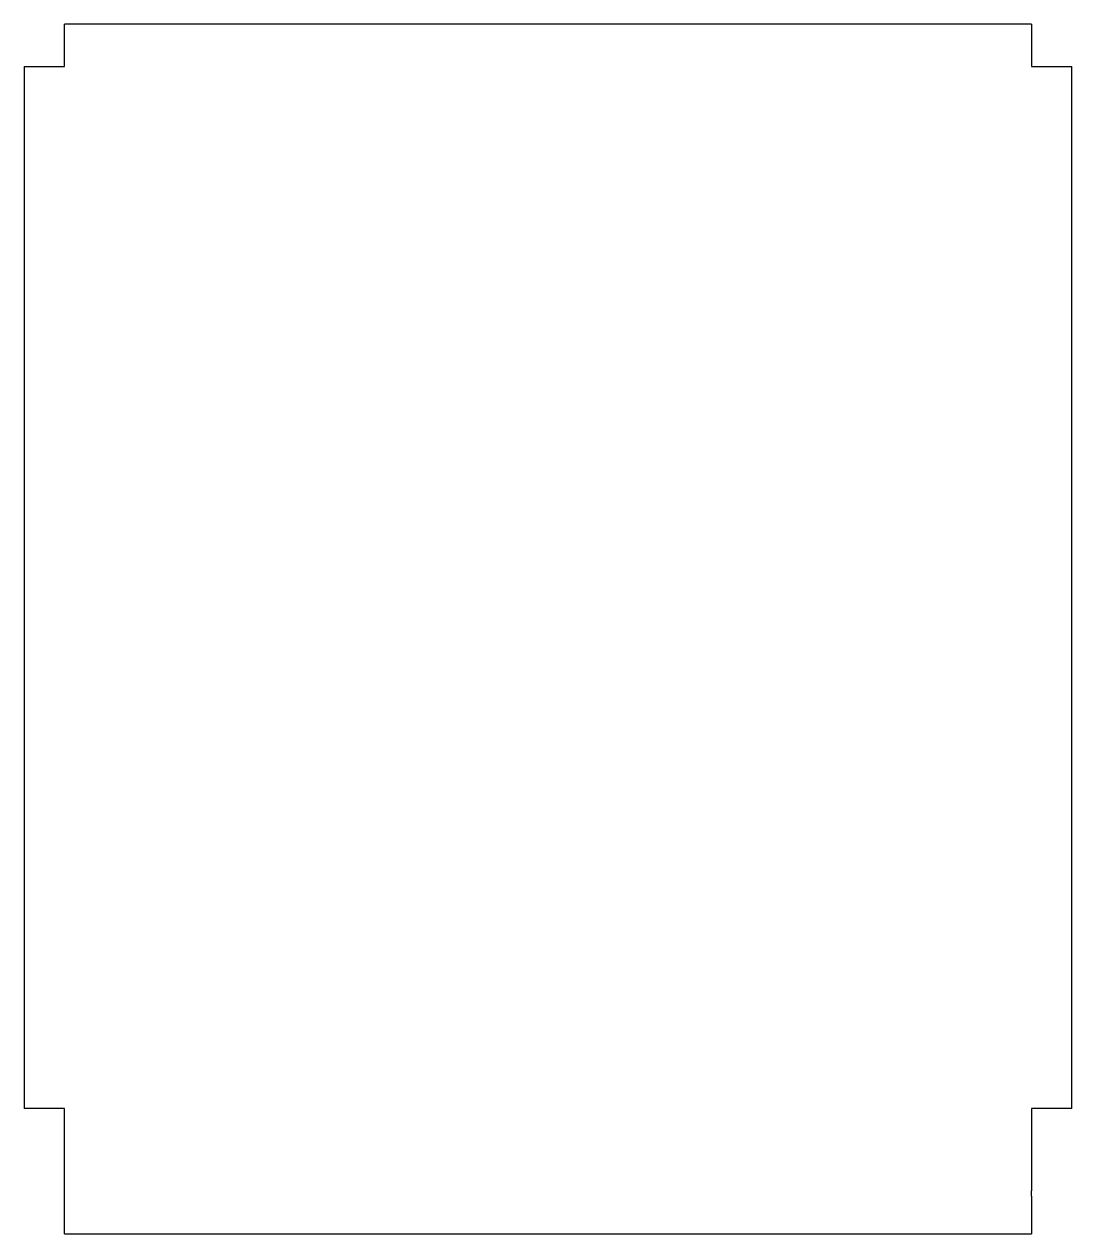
# Model space of a CAD drawing. Header units: millimetres. Extents: x -170 to 325, y -186 to 385.
import ezdxf

# ---------------------------------------------------------------- set-up
doc = ezdxf.new("R2010")
doc.units = ezdxf.units.MM
doc.linetypes.add('K5LT_BASIC', pattern=[0])
doc.layers.add('Системный слой', color=7, linetype='Continuous')

msp = doc.modelspace()

# ---------------------------------------------------------------- linework, layer by layer
at = {"layer": 'Системный слой', "color": 150, "linetype": 'K5LT_BASIC', "lineweight": 30}
for p, q in [((305.79, 385.06), (-151.21, 385.06)), ((-151.21, 365.06), (-151.21, 385.06)), ((305.79, 385.06), (305.79, 365.06)), ((-170.21, 365.06), (-170.21, -127.14)), ((-170.21, 365.06), (-151.21, 365.06)), ((305.79, 365.06), (324.79, 365.06)), ((324.79, -127.14), (324.79, 365.06)), ((-151.21, -127.14), (-170.21, -127.14)), ((-151.21, -165.94), (-151.21, -127.14)), ((324.79, -127.14), (305.79, -127.14)), ((305.79, -127.14), (305.79, -165.94)), ((-151.21, -168.45), (-151.21, -165.94)), ((-151.21, -186.25), (-151.21, -168.45)), ((305.79, -168.45), (305.79, -165.94)), ((305.79, -168.45), (305.79, -186.25)), ((-151.21, -186.25), (305.79, -186.25))]:
    msp.add_line(p, q, dxfattribs=at)

doc.saveas('drawing.dxf')
